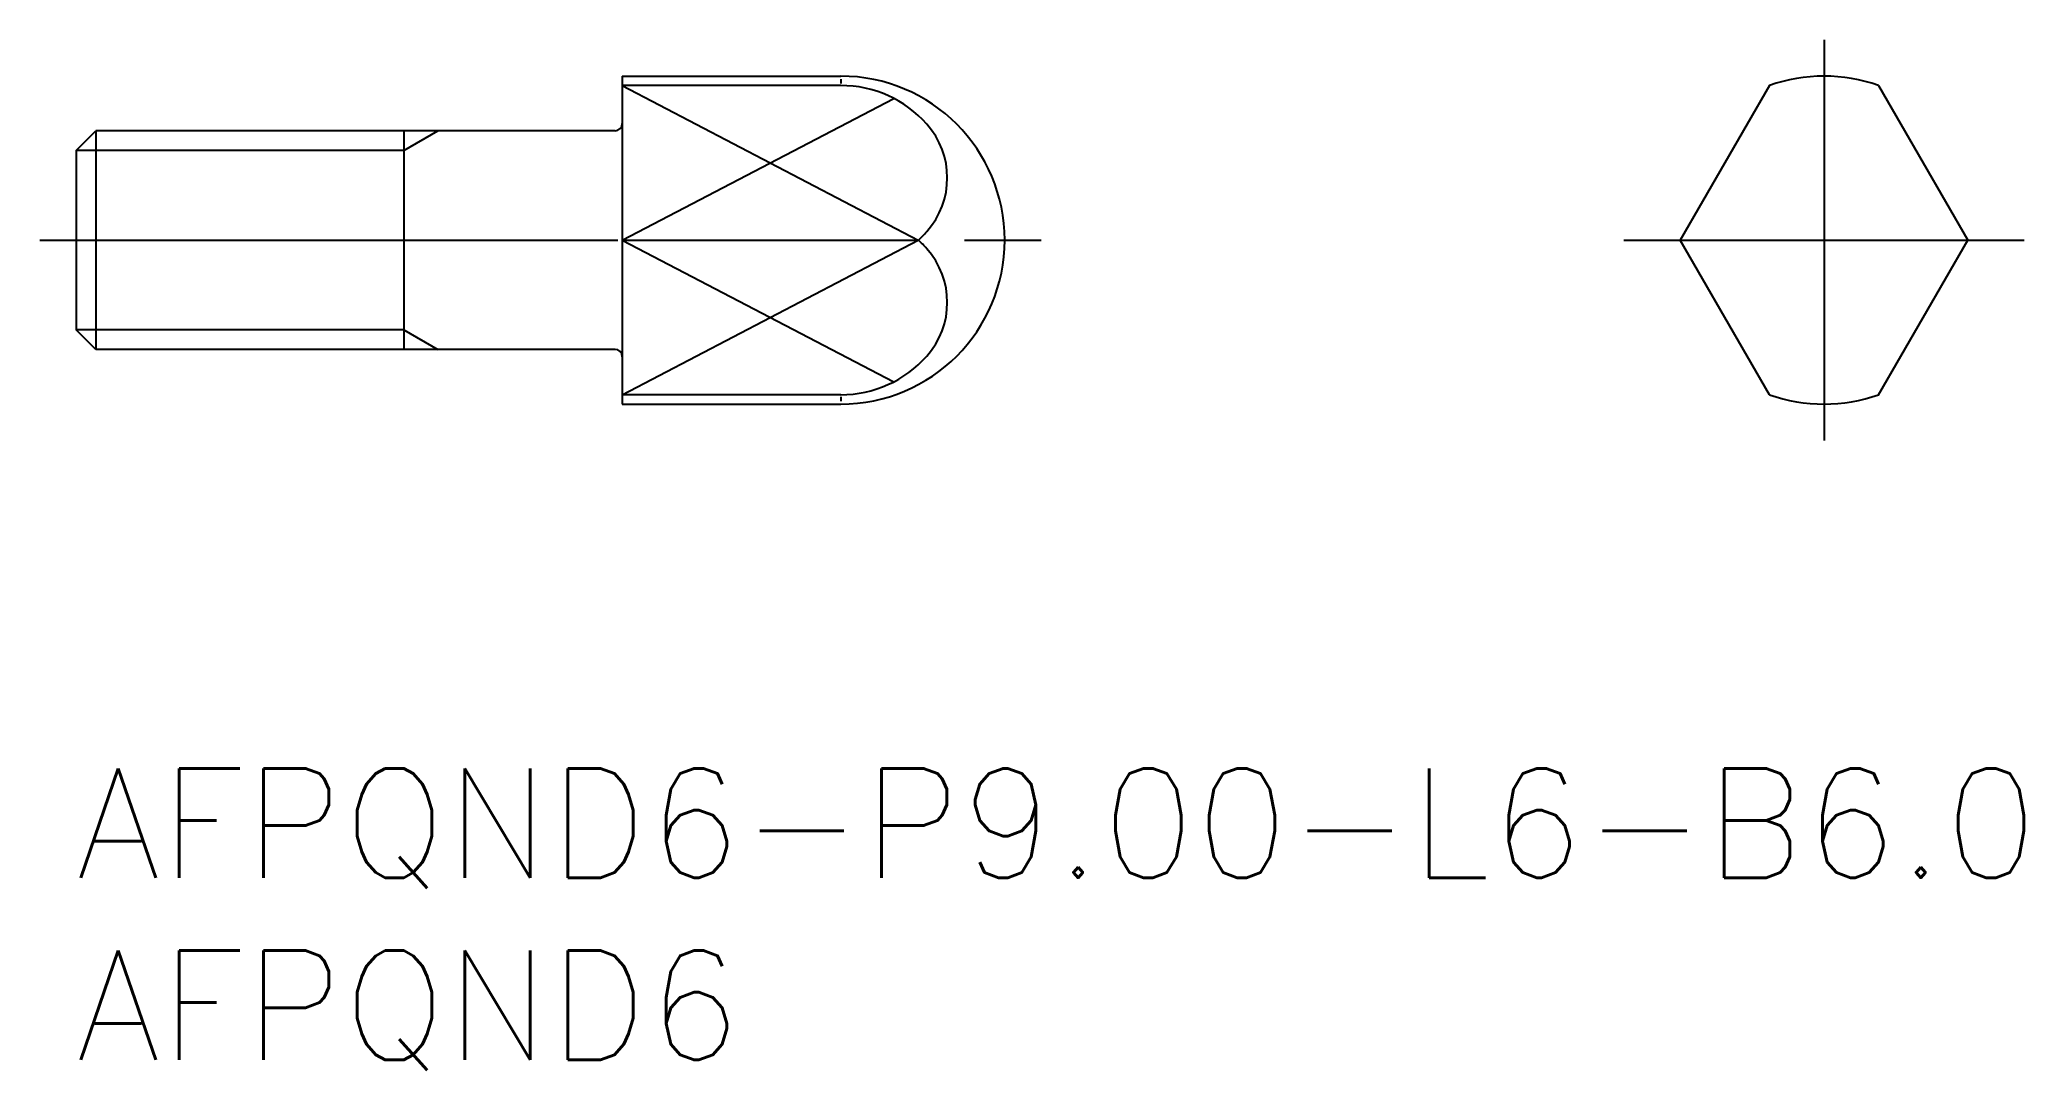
# Model space of a CAD drawing. Extents: x -1 to 53.5, y -8.3 to 20.
import ezdxf

# ---------------------------------------------------------------- set-up
doc = ezdxf.new("R2010")
doc.units = 0
doc.header["$LTSCALE"] = 0.5
doc.linetypes.add('CENTER', pattern=[50.8, 31.75, -6.35, 6.35, -6.35])
for name, color, linetype in [('MSM_CENTER', 1, 'CENTER'), ('MSM_CONTINUOUS', 7, 'CONTINUOUS'), ('MSM_NARROW', 5, 'CONTINUOUS'), ('MSM_PART_NUMBER', 7, 'CONTINUOUS')]:
    doc.layers.add(name, color=color, linetype=linetype)
doc.styles.get("Standard").update_dxf_attribs({"font": 'txt.shx', "height": 3, "bigfont": 'bigfont.shx'})

# ---------------------------------------------------------------- blocks, each defined once
blk = doc.blocks.new('*U13')
at = {"layer": 'MSM_PART_NUMBER'}
blk.add_text('AFPQND6-P9.00-L6-B6.0', height=3, dxfattribs=at).set_placement((0, -3))
blk = doc.blocks.new('*U14')
at = {"layer": 'MSM_PART_NUMBER'}
blk.add_text('AFPQND6', height=3, dxfattribs=at).set_placement((0, -8))

msp = doc.modelspace()

# ---------------------------------------------------------------- linework, layer by layer
at = {"layer": 'MSM_CENTER'}
for p, q in [((48, 20), (48, 9)), ((-1, 14.5), (26.5, 14.5)), ((42.5, 14.5), (53.5, 14.5))]:
    msp.add_line(p, q, dxfattribs=at)
at = {"layer": 'MSM_CONTINUOUS'}
for p, q in [((15, 19), (15, 10)), ((15, 19), (21, 19)), ((21, 18.743), (15, 18.743)), ((46.5, 18.743), (44.051, 14.5)), ((49.5, 18.743), (51.949, 14.5)), ((0, 16.958), (0.542, 17.5)), ((14.8, 17.5), (0.542, 17.5)), ((0.542, 17.5), (0.542, 11.5)), ((9, 17.5), (9, 11.5)), ((0, 16.958), (0, 12.041)), ((15, 14.5), (23.128, 14.5)), ((46.5, 10.257), (44.051, 14.5)), ((49.5, 10.257), (51.949, 14.5)), ((0.542, 11.5), (0, 12.041)), ((14.8, 11.5), (0.542, 11.5)), ((21, 10.257), (15, 10.257)), ((15, 10), (21, 10))]:
    msp.add_line(p, q, dxfattribs=at)
for centre, radius, start, end in [((21, 14.5), 4.5, 270, 90), ((21, 15.577), 3.166, 41.7335, 90), ((48, 14.5), 4.5, 70.5288, 109.4712), ((14.8, 17.7), 0.2, 270, 0), ((21.71, 16.21), 2.214, 318.2665, 41.7335), ((21, 16.843), 3.166, 312.2479, 318.2665), ((21, 12.157), 3.166, 41.7335, 47.7521), ((21.71, 12.79), 2.214, 318.2665, 41.7335), ((14.8, 11.3), 0.2, 0, 90), ((21, 13.423), 3.166, 270, 318.2665), ((48, 14.5), 4.5, 250.5288, 289.4712)]:
    msp.add_arc(centre, radius, start, end, dxfattribs=at)
at = {"layer": 'MSM_NARROW'}
for p, q in [((15, 18.743), (23.128, 14.5)), ((21, 18.919), (21, 18.801)), ((15, 14.5), (22.452, 18.39)), ((9, 16.958), (9.938, 17.5)), ((9, 16.958), (0, 16.958)), ((15, 10.257), (23.128, 14.5)), ((15, 14.5), (22.452, 10.61)), ((9, 12.041), (0, 12.041)), ((9, 12.041), (9.938, 11.5)), ((21, 10.199), (21, 10.081))]:
    msp.add_line(p, q, dxfattribs=at)

# ---------------------------------------------------------------- block references
at = {"layer": 'MSM_CONTINUOUS'}
for name in ['*U13', '*U14']:
    msp.add_blockref(name, (0, 0), dxfattribs=at)

doc.saveas('drawing.dxf')
